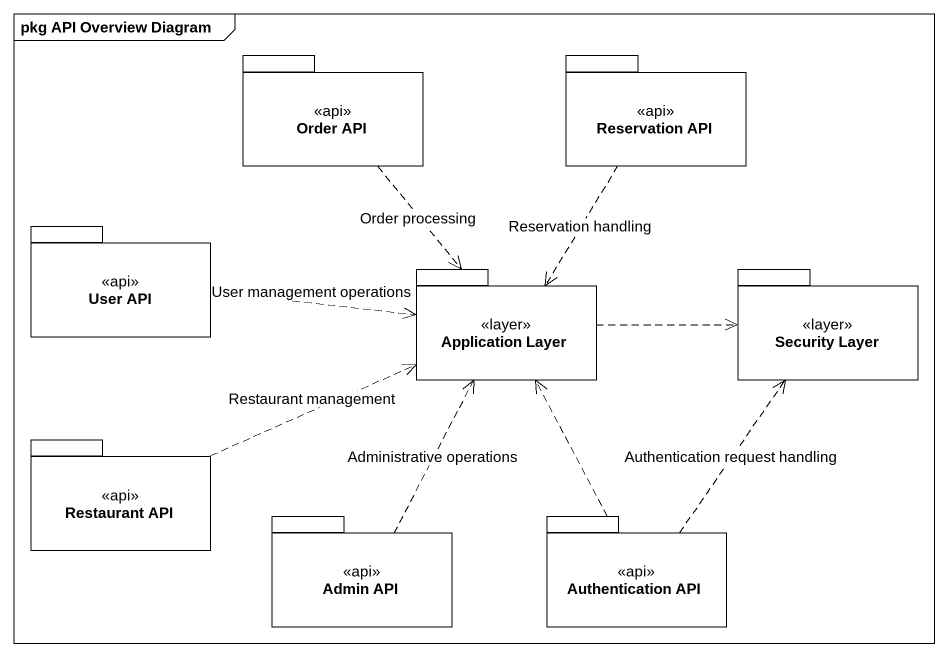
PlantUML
@startuml
mainframe pkg API Overview Diagram
package "Order API" as Order_API <<api>> {
}
package "Reservation API" as Reservation_API <<api>> {
}
package "User API" as User_API <<api>> {
}
package "Application Layer" as Application_Layer <<layer>> {
}
package "Security Layer" as Security_Layer <<layer>> {
}
package "Restaurant API" as Restaurant_API <<api>> {
}
package "Admin API" as Admin_API <<api>> {
}
package "Authentication API" as Authentication_API <<api>> {
}
Order_API ..> Application_Layer : Order processing
Reservation_API ..> Application_Layer : Reservation handling
User_API .right.> Application_Layer : User management operations
Application_Layer .right.> Security_Layer
Restaurant_API .right.> Application_Layer : Restaurant management
Admin_API .up.> Application_Layer : Administrative operations
Authentication_API .up.> Application_Layer
Authentication_API .up.> Security_Layer : Authentication request handling
@enduml
